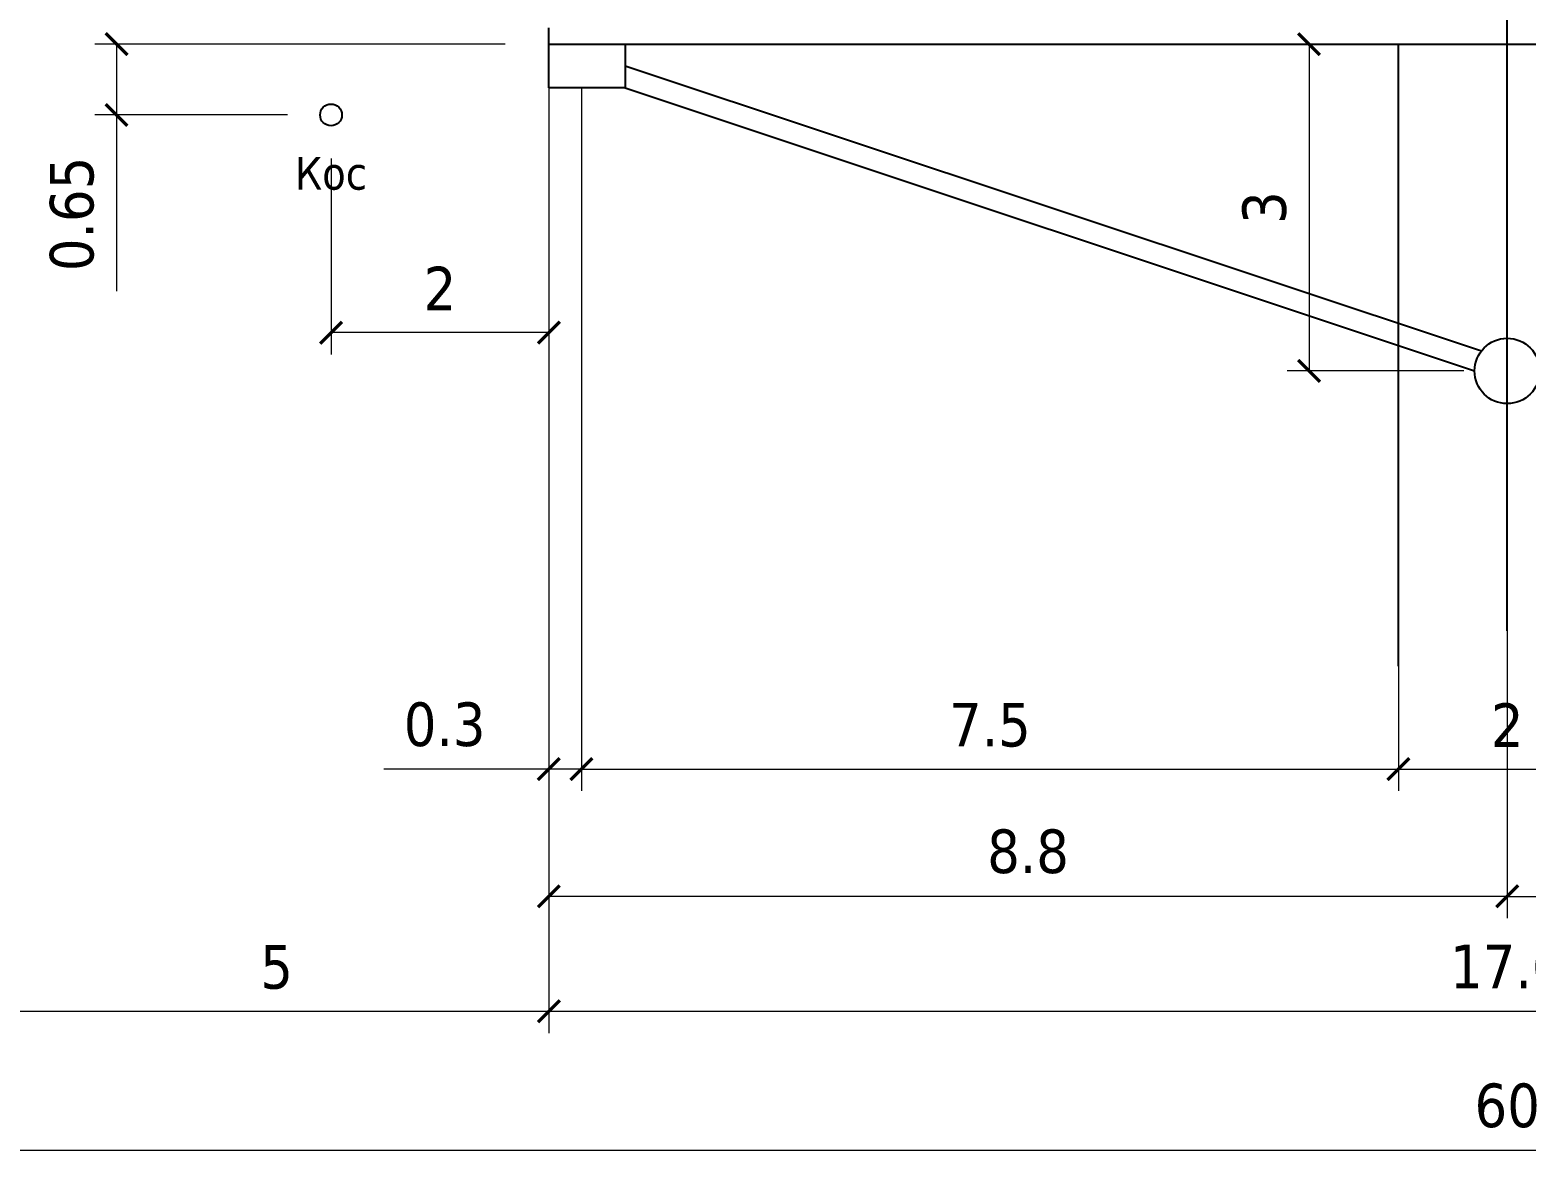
# Model space of a CAD drawing. Header units: millimetres. Extents: x -492806 to 8131902, y -181351 to 2373952.
# Drawn here: x -217088 to -203350, y -181351 to -170868 of the extents above; entities that cross this region are included whole.
import ezdxf

# ---------------------------------------------------------------- set-up
doc = ezdxf.new("R2010")
doc.units = ezdxf.units.MM
doc.header["$LTSCALE"] = 50
doc.layers.add('text', color=5, linetype='Continuous', lineweight=15)
doc.styles.get("Standard").update_dxf_attribs({"font": 'tahoma.ttf'})
doc.dimstyles.new('S-25$0', dxfattribs={"dimscale": 0, "dimtxt": 2, "dimasz": 1, "dimexe": 1, "dimexo": 2, "dimgap": 1, "dimtad": 3, "dimlfac": 0.001, "dimzin": 9, "dimdsep": 46, "dimtxsty": 'Standard', "dimblk": 'ARCHTICK', "dimcen": 2, "dimclrd": 256, "dimclre": 256, "dimclrt": 256, "dimadec": 0, "dimazin": 2, "dimtfac": 1, "dimtmove": 0, "dimatfit": 3, "dimldrblk": 'DOTSMALL', "dimfxl": 1, "dimlwd": -1, "dimlwe": -1, "dimarcsym": 0})

# ---------------------------------------------------------------- blocks, each defined once
blk = doc.blocks.new('_ArchTick')
at = {"color": 0, "linetype": 'ByBlock', "const_width": 0.15}
blk.add_lwpolyline([(-0.5, -0.5), (0.5, 0.5)], dxfattribs=at)
blk = doc.blocks.new('*D222')
at = {"layer": 'Defpoints', "color": 0, "transparency": 16777216}
for p in [(-203523, -170998), (-205343, -173998), (-203523, -173998)]:
    blk.add_point(p, dxfattribs=at)
at = {"layer": 'text', "transparency": 16777216}
for p, q in [((-203923, -170998), (-205543, -170998)), ((-205343, -170998), (-205343, -173998)), ((-203923, -173998), (-205543, -173998))]:
    blk.add_line(p, q, dxfattribs=at)
at = {"layer": 'text', "transparency": 16777216, "xscale": 200.0000016058756, "yscale": 200.0000016058756, "zscale": 200.0000016058756}
for p, rotation in [((-205343, -170998), 90), ((-205343, -173998), 270)]:
    blk.add_blockref('_ArchTick', p, dxfattribs=dict(at, rotation=rotation))
at = {"layer": 'text', "transparency": 16777216, "insert": (-205751, -172498), "char_height": 400, "attachment_point": 5, "rotation": 90}
blk.add_mtext('3', dxfattribs=at)
blk = doc.blocks.new('_DotSmall')
at = {"color": 0, "linetype": 'ByBlock', "const_width": 0.5}
blk.add_lwpolyline([(-0.0625, 0, 1), (0.0625, 0, 1)], format="xyb", close=True, dxfattribs=at)
blk = doc.blocks.new('*D223')
at = {"layer": 'Defpoints', "color": 0, "transparency": 16777216}
for p in [(-204523, -176707), (-202523, -176707), (-202523, -177652)]:
    blk.add_point(p, dxfattribs=at)
at = {"layer": 'text', "transparency": 16777216}
for p, q in [((-204523, -177107), (-204523, -177852)), ((-202523, -177107), (-202523, -177852)), ((-204523, -177652), (-202523, -177652))]:
    blk.add_line(p, q, dxfattribs=at)
at = {"layer": 'text', "transparency": 16777216, "xscale": 200.0000016058756, "yscale": 200.0000016058756, "zscale": 200.0000016058756, "rotation": 180}
blk.add_blockref('_ArchTick', (-204523, -177652), dxfattribs=at)
at = {"layer": 'text', "transparency": 16777216, "xscale": 200.0000016058756, "yscale": 200.0000016058756, "zscale": 200.0000016058756}
blk.add_blockref('_ArchTick', (-202523, -177652), dxfattribs=at)
at = {"layer": 'text', "transparency": 16777216, "insert": (-203523, -177248), "char_height": 400, "attachment_point": 5}
blk.add_mtext('2', dxfattribs=at)
blk = doc.blocks.new('*D218')
at = {"layer": 'Defpoints', "color": 0, "transparency": 16777216}
for p in [(-212323, -171398), (-214323, -171648), (-214323, -173646)]:
    blk.add_point(p, dxfattribs=at)
at = {"layer": 'text', "transparency": 16777216}
for p, q in [((-212323, -171798), (-212323, -173846)), ((-214323, -172048), (-214323, -173846)), ((-212323, -173646), (-214323, -173646))]:
    blk.add_line(p, q, dxfattribs=at)
at = {"layer": 'text', "transparency": 16777216, "xscale": 200.0000016058756, "yscale": 200.0000016058756, "zscale": 200.0000016058756, "rotation": 180}
blk.add_blockref('_ArchTick', (-214323, -173646), dxfattribs=at)
at = {"layer": 'text', "transparency": 16777216, "xscale": 200.0000016058756, "yscale": 200.0000016058756, "zscale": 200.0000016058756}
blk.add_blockref('_ArchTick', (-212323, -173646), dxfattribs=at)
at = {"layer": 'text', "transparency": 16777216, "insert": (-213323, -173241), "char_height": 400, "attachment_point": 5}
blk.add_mtext('2', dxfattribs=at)
blk = doc.blocks.new('*D219')
at = {"layer": 'Defpoints', "color": 0, "transparency": 16777216}
for p in [(-212323, -170998), (-216293, -171648), (-214323, -171648)]:
    blk.add_point(p, dxfattribs=at)
at = {"layer": 'text', "transparency": 16777216}
for p, q in [((-212723, -170998), (-216493, -170998)), ((-216293, -170998), (-216293, -171648)), ((-214723, -171648), (-216493, -171648)), ((-216293, -171648), (-216293, -173264))]:
    blk.add_line(p, q, dxfattribs=at)
at = {"layer": 'text', "transparency": 16777216, "xscale": 200.0000016058756, "yscale": 200.0000016058756, "zscale": 200.0000016058756}
for p, rotation in [((-216293, -170998), 90), ((-216293, -171648), 270)]:
    blk.add_blockref('_ArchTick', p, dxfattribs=dict(at, rotation=rotation))
at = {"layer": 'text', "transparency": 16777216, "insert": (-216701, -172556), "char_height": 400, "attachment_point": 5, "rotation": 90}
blk.add_mtext('0.65', dxfattribs=at)
blk = doc.blocks.new('*D220')
at = {"layer": 'Defpoints', "color": 0, "transparency": 16777216}
for p in [(-217323, -170848), (-212323, -179875), (-212323, -179875)]:
    blk.add_point(p, dxfattribs=at)
at = {"layer": 'text', "transparency": 16777216}
for p, q in [((-217323, -171248), (-217323, -180075)), ((-212323, -179475), (-212323, -179675)), ((-217323, -179875), (-212323, -179875))]:
    blk.add_line(p, q, dxfattribs=at)
at = {"layer": 'text', "transparency": 16777216, "xscale": 200.0000016058756, "yscale": 200.0000016058756, "zscale": 200.0000016058756, "rotation": 180}
blk.add_blockref('_ArchTick', (-217323, -179875), dxfattribs=at)
at = {"layer": 'text', "transparency": 16777216, "xscale": 200.0000016058756, "yscale": 200.0000016058756, "zscale": 200.0000016058756}
blk.add_blockref('_ArchTick', (-212323, -179875), dxfattribs=at)
at = {"layer": 'text', "transparency": 16777216, "insert": (-214823, -179471), "char_height": 400, "attachment_point": 5}
blk.add_mtext('5', dxfattribs=at)
blk = doc.blocks.new('*D248')
at = {"layer": 'Defpoints', "color": 0, "transparency": 16777216}
for p in [(-212023, -170998), (-204523, -170998), (-204523, -177652)]:
    blk.add_point(p, dxfattribs=at)
at = {"layer": 'text', "transparency": 16777216}
for p, q in [((-212023, -171398), (-212023, -177852)), ((-204523, -171398), (-204523, -177852)), ((-212023, -177652), (-204523, -177652))]:
    blk.add_line(p, q, dxfattribs=at)
at = {"layer": 'text', "transparency": 16777216, "xscale": 200.0000016058756, "yscale": 200.0000016058756, "zscale": 200.0000016058756, "rotation": 180}
blk.add_blockref('_ArchTick', (-212023, -177652), dxfattribs=at)
at = {"layer": 'text', "transparency": 16777216, "xscale": 200.0000016058756, "yscale": 200.0000016058756, "zscale": 200.0000016058756}
blk.add_blockref('_ArchTick', (-204523, -177652), dxfattribs=at)
at = {"layer": 'text', "transparency": 16777216, "insert": (-208273, -177248), "char_height": 400, "attachment_point": 5}
blk.add_mtext('7.5', dxfattribs=at)
blk = doc.blocks.new('*D249')
at = {"layer": 'Defpoints', "color": 0, "transparency": 16777216}
for p in [(-212323, -170998), (-212023, -170998), (-212323, -177652)]:
    blk.add_point(p, dxfattribs=at)
at = {"layer": 'text', "transparency": 16777216}
for p, q in [((-212323, -171398), (-212323, -177852)), ((-212023, -171398), (-212023, -177852)), ((-212323, -177652), (-213837, -177652)), ((-212023, -177652), (-212323, -177652)), ((-212023, -177652), (-211823, -177652))]:
    blk.add_line(p, q, dxfattribs=at)
at = {"layer": 'text', "transparency": 16777216, "xscale": 200.0000016058756, "yscale": 200.0000016058756, "zscale": 200.0000016058756}
blk.add_blockref('_ArchTick', (-212323, -177652), dxfattribs=at)
at = {"layer": 'text', "transparency": 16777216, "xscale": 200.0000016058756, "yscale": 200.0000016058756, "zscale": 200.0000016058756, "rotation": 180}
blk.add_blockref('_ArchTick', (-212023, -177652), dxfattribs=at)
at = {"layer": 'text', "transparency": 16777216, "insert": (-213280, -177244), "char_height": 400, "attachment_point": 5}
blk.add_mtext('0.3', dxfattribs=at)
blk = doc.blocks.new('*D250')
at = {"layer": 'Defpoints', "color": 0, "transparency": 16777216}
for p in [(-212323, -170998), (-203523, -170998), (-212323, -178820)]:
    blk.add_point(p, dxfattribs=at)
at = {"layer": 'text', "transparency": 16777216}
for p, q in [((-212323, -171398), (-212323, -179020)), ((-203523, -171398), (-203523, -179020)), ((-203523, -178820), (-212323, -178820))]:
    blk.add_line(p, q, dxfattribs=at)
at = {"layer": 'text', "transparency": 16777216, "xscale": 200.0000016058756, "yscale": 200.0000016058756, "zscale": 200.0000016058756, "rotation": 180}
blk.add_blockref('_ArchTick', (-212323, -178820), dxfattribs=at)
at = {"layer": 'text', "transparency": 16777216, "xscale": 200.0000016058756, "yscale": 200.0000016058756, "zscale": 200.0000016058756}
blk.add_blockref('_ArchTick', (-203523, -178820), dxfattribs=at)
at = {"layer": 'text', "transparency": 16777216, "insert": (-207923, -178410), "char_height": 400, "attachment_point": 5}
blk.add_mtext('8.8', dxfattribs=at)
blk = doc.blocks.new('*D251')
at = {"layer": 'Defpoints', "color": 0, "transparency": 16777216}
for p in [(-203523, -170798), (-194723, -170998), (-194723, -178820)]:
    blk.add_point(p, dxfattribs=at)
at = {"layer": 'text', "transparency": 16777216}
for p, q in [((-203523, -171198), (-203523, -179020)), ((-194723, -171398), (-194723, -179020)), ((-203523, -178820), (-194723, -178820))]:
    blk.add_line(p, q, dxfattribs=at)
at = {"layer": 'text', "transparency": 16777216, "xscale": 200.0000016058756, "yscale": 200.0000016058756, "zscale": 200.0000016058756, "rotation": 180}
blk.add_blockref('_ArchTick', (-203523, -178820), dxfattribs=at)
at = {"layer": 'text', "transparency": 16777216, "xscale": 200.0000016058756, "yscale": 200.0000016058756, "zscale": 200.0000016058756}
blk.add_blockref('_ArchTick', (-194723, -178820), dxfattribs=at)
at = {"layer": 'text', "transparency": 16777216, "insert": (-199123, -178410), "char_height": 400, "attachment_point": 5}
blk.add_mtext('8.8', dxfattribs=at)
blk = doc.blocks.new('*D254')
at = {"layer": 'Defpoints', "color": 0, "transparency": 16777216}
for p in [(-212323, -170998), (-194723, -170998), (-194723, -179875)]:
    blk.add_point(p, dxfattribs=at)
at = {"layer": 'text', "transparency": 16777216}
for p, q in [((-212323, -171398), (-212323, -180075)), ((-194723, -171398), (-194723, -180075)), ((-212323, -179875), (-194723, -179875))]:
    blk.add_line(p, q, dxfattribs=at)
at = {"layer": 'text', "transparency": 16777216, "xscale": 200.0000016058756, "yscale": 200.0000016058756, "zscale": 200.0000016058756, "rotation": 180}
blk.add_blockref('_ArchTick', (-212323, -179875), dxfattribs=at)
at = {"layer": 'text', "transparency": 16777216, "xscale": 200.0000016058756, "yscale": 200.0000016058756, "zscale": 200.0000016058756}
blk.add_blockref('_ArchTick', (-194723, -179875), dxfattribs=at)
at = {"layer": 'text', "transparency": 16777216, "insert": (-203523, -179467), "char_height": 400, "attachment_point": 5}
blk.add_mtext('17.6', dxfattribs=at)
blk = doc.blocks.new('*D257')
at = {"layer": 'Defpoints', "color": 0, "transparency": 16777216}
for p in [(-233523, -179875), (-173523, -179875), (-173523, -181151)]:
    blk.add_point(p, dxfattribs=at)
at = {"layer": 'text', "transparency": 16777216}
for p, q in [((-233523, -180275), (-233523, -181351)), ((-173523, -180275), (-173523, -181351)), ((-233523, -181151), (-173523, -181151))]:
    blk.add_line(p, q, dxfattribs=at)
at = {"layer": 'text', "transparency": 16777216, "xscale": 200.0000016058756, "yscale": 200.0000016058756, "zscale": 200.0000016058756, "rotation": 180}
blk.add_blockref('_ArchTick', (-233523, -181151), dxfattribs=at)
at = {"layer": 'text', "transparency": 16777216, "xscale": 200.0000016058756, "yscale": 200.0000016058756, "zscale": 200.0000016058756}
blk.add_blockref('_ArchTick', (-173523, -181151), dxfattribs=at)
at = {"layer": 'text', "transparency": 16777216, "insert": (-203523, -180742), "char_height": 400, "attachment_point": 5}
blk.add_mtext('60', dxfattribs=at)

msp = doc.modelspace()

# ---------------------------------------------------------------- linework, layer by layer
for p, q in [((-203523.234, -176383.645), (-203523.234, -170113.961)), ((-212323.234, -170997.74), (-212323.234, -170847.74)), ((-212323.234, -170997.74), (-211623.234, -170997.74)), ((-212323.234, -171397.74), (-212323.234, -170997.74)), ((-212323.234, -170997.74), (-194723.234, -170997.74)), ((-211623.234, -170997.74), (-211623.234, -171397.74)), ((-204523.234, -170997.74), (-204523.234, -176707.024)), ((-211623.234, -171197.74), (-203758.98, -173812.204)), ((-211623.234, -171397.74), (-212323.234, -171397.74)), ((-211623.234, -171397.74), (-203823.234, -173997.74))]:
    msp.add_line(p, q)
for centre, radius in [((-214323.234, -171647.74), 100), ((-203523.234, -173997.74), 300)]:
    msp.add_circle(centre, radius)

# ---------------------------------------------------------------- texts
msp.add_text('Кос', height=300).set_placement((-214655.832, -172333.375))

# ---------------------------------------------------------------- dimensions: what is measured, and where the dimension line sits
at = {"layer": 'text'}
dim = msp.add_linear_dim(base=(-212323.234, -179874.996), p1=(-217323.234, -170847.74), p2=(-212323.234, -179874.996), dimstyle='S-25$0', override={"dimscale": 200.000002}, dxfattribs=at)
dim.commit()
dim.dimension.update_dxf_attribs({"geometry": '*D220', "text_midpoint": (-214823.234, -179874.996), "dimtype": 160})
for base, p1, p2, angle, picture, middle in [((-216292.833, -171647.74), (-212323.234, -170997.74), (-214323.234, -171647.74), 90, '*D219', (-216701.027, -172556.001)), ((-205342.569, -173997.74), (-203523.234, -170997.74), (-203523.234, -173997.74), 90, '*D222', (-205750.896, -172497.74)), ((-214323.234, -173645.626), (-212323.234, -171397.74), (-214323.234, -171647.74), 180, '*D218', (-213323.234, -173241.462))]:
    dim = msp.add_linear_dim(base=base, p1=p1, p2=p2, angle=angle, dimstyle='S-25$0', override={"dimscale": 200.000002}, dxfattribs=at)
    dim.commit()
    dim.dimension.update_dxf_attribs({"geometry": picture, "text_midpoint": middle})
for base, p1, p2, picture, middle in [((-194723.234, -178819.615), (-203523.234, -170797.74), (-194723.234, -170997.74), '*D251', (-199123.234, -178410.481)), ((-212323.234, -177652.307), (-212023.234, -170997.74), (-212323.234, -170997.74), '*D249', (-213280.117, -177243.979)), ((-212323.234, -178819.615), (-203523.234, -170997.74), (-212323.234, -170997.74), '*D250', (-207923.234, -178410.481)), ((-194723.234, -179874.996), (-212323.234, -170997.74), (-194723.234, -170997.74), '*D254', (-203523.234, -179467.071)), ((-204523.234, -177652.307), (-212023.234, -170997.74), (-204523.234, -170997.74), '*D248', (-208273.234, -177248.143)), ((-202523.234, -177652.307), (-204523.234, -176707.024), (-202523.234, -176707.024), '*D223', (-203523.234, -177248.143)), ((-173523.234, -181150.616), (-233523.234, -179874.996), (-173523.234, -179874.996), '*D257', (-203523.234, -180742.423))]:
    dim = msp.add_linear_dim(base=base, p1=p1, p2=p2, dimstyle='S-25$0', override={"dimscale": 200.000002}, dxfattribs=at)
    dim.commit()
    dim.dimension.update_dxf_attribs({"geometry": picture, "text_midpoint": middle})

doc.saveas('drawing.dxf')
